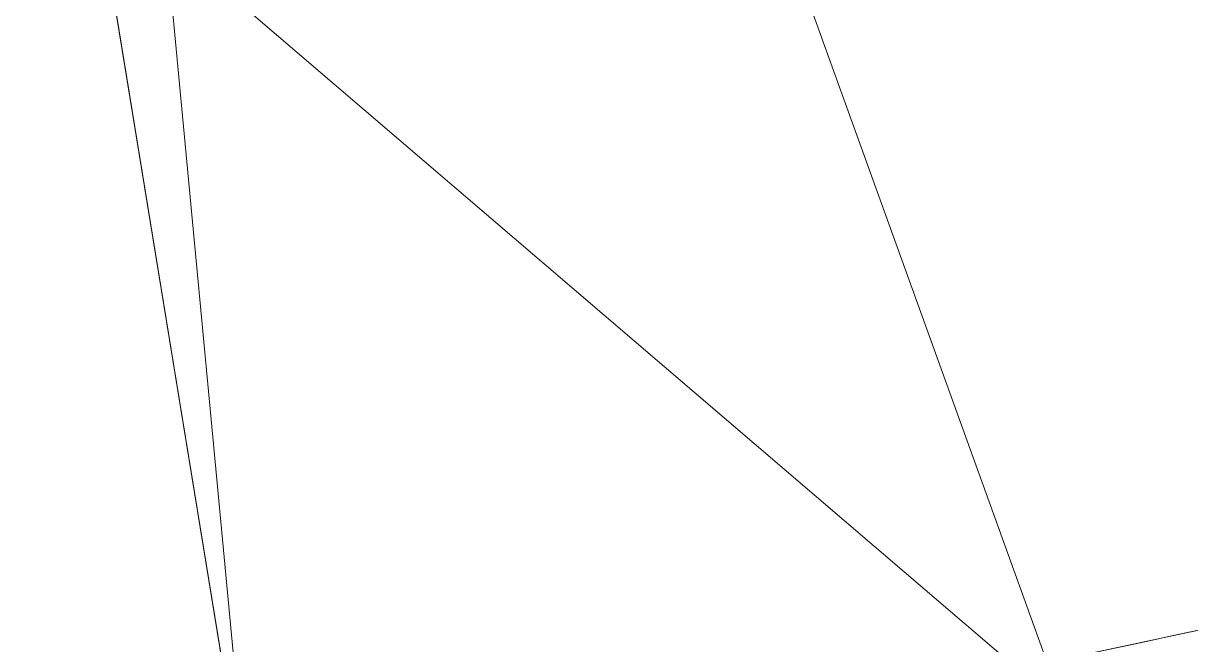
# Model space of a CAD drawing. Header units: millimetres. Extents: x 9475.8 to 9512, y -109.2 to -28.5.
# Drawn here: x 9488.52 to 9500.32, y -97.35 to -91.06 of the extents above; entities that cross this region are included whole.
import ezdxf

# ---------------------------------------------------------------- set-up
doc = ezdxf.new("R2010")
doc.units = ezdxf.units.MM
doc.layers.add('1', color=7, linetype='Continuous', true_color=0xffffff)

# ---------------------------------------------------------------- blocks, each defined once
blk = doc.blocks.new('130_11_0433_8001_000')
at = {"layer": '1', "color": 252, "linetype": 'Continuous', "lineweight": 18}
for points in [[(9505.49984, -96.110865, 28.5), (9505.49984, -37.034824, 28.5), (9492.890358, -68.960443, 28.5), (9492.890358, -71.039557, 28.5)], [(9493.000031, -70, -28.5), (9492.890358, -68.960443, -28.5), (9505.49984, -37.034824, -28.5), (9505.49984, -96.110865, -28.5)], [(9505.49984, -96.110865, -28.5), (9492.890358, -71.039557, -28.5), (9493.000031, -70, -28.5)], [(9492.890358, -71.039557, 28.5), (9492.045403, -72.938927, 28.5), (9505.49984, -96.110865, 28.5)], [(9505.49984, -96.110865, -28.5), (9492.045403, -72.938927, -28.5), (9492.890358, -71.039557, -28.5)], [(9505.49984, -96.110865, 28.5), (9492.045403, -72.938927, 28.5), (9490.50045, -74.330129, 28.5)], [(9490.50045, -74.330129, -28.5), (9492.045403, -72.938927, -28.5), (9505.49984, -96.110865, -28.5)], [(9490.50045, -74.330129, 28.5), (9488.52253, -74.972607, 28.5), (9490.814209, -99.246219, 28.5), (9498.865128, -97.5274, 28.5)], [(9498.865128, -97.5274, -28.5), (9490.814209, -99.246219, -28.5), (9488.52253, -74.972607, -28.5), (9490.50045, -74.330129, -28.5)], [(9498.865128, -97.5274, 28.5), (9505.49984, -96.110865, 28.5), (9490.50045, -74.330129, 28.5)], [(9490.50045, -74.330129, -28.5), (9505.49984, -96.110865, -28.5), (9498.865128, -97.5274, -28.5)], [(9489.239693, -89.597896, 28.5), (9490.814209, -99.246219, 28.5), (9488.52253, -74.972607, 28.5)], [(9488.52253, -74.972607, -28.5), (9490.814209, -99.246219, -28.5), (9489.239693, -89.597896, -28.5)], [(9489.239693, -89.597896, 26.000001), (9505.49984, -87.454356, 26.000001), (9505.49984, -96.507214, 26.000001), (9498.936653, -97.906873, 26.000001)], [(9498.936653, -97.906873, -26.000001), (9505.49984, -96.507214, -26.000001), (9505.49984, -87.454356, -26.000001), (9489.239693, -89.597896, -26.000001)], [(9498.936653, -97.906873, 26.000001), (9490.876198, -99.626109, 26.000001), (9489.239693, -89.597896, 26.000001)], [(9489.239693, -89.597896, -26.000001), (9490.876198, -99.626109, -26.000001), (9498.936653, -97.906873, -26.000001)], [(9490.814209, -99.246219, 28.5), (9489.239693, -89.597896, 28.5), (9489.239693, -89.597896, 26.000001), (9490.876198, -99.626109, 26.000001)], [(9490.876198, -99.626109, -26.000001), (9489.239693, -89.597896, -26.000001), (9489.239693, -89.597896, -28.5), (9490.814209, -99.246219, -28.5)], [(9505.671501, -97.757705, 28.730314), (9505.49984, -96.110865, 28.5), (9498.865128, -97.5274, 28.5)], [(9498.865128, -97.5274, -28.5), (9505.49984, -96.110865, -28.5), (9505.671501, -97.757705, -28.730314)], [(9498.936653, -97.906873, 26.000001), (9505.49984, -96.507214, 26.000001), (9505.710602, -98.527811, 25.649706)], [(9505.638123, -97.830713, -25.852283), (9505.49984, -96.507214, -26.000001), (9498.936653, -97.906873, -26.000001)]]:
    blk.add_3dface(points, dxfattribs=at)
blk = doc.blocks.new('KRONHTEIN_2_BODY')
at = {"layer": '1', "color": 252, "linetype": 'Continuous', "lineweight": 18}
for p, q in [((9490.814, -99.246, 28.5), (9489.24, -89.598, 28.5)), ((9490.876, -99.626, 26), (9489.24, -89.598, 26)), ((9489.24, -89.598, -28.5), (9490.814, -99.246, -28.5)), ((9490.876, -99.626, -26), (9489.24, -89.598, -26))]:
    blk.add_line(p, q, dxfattribs=at)
at = {"layer": '1', "color": 252, "linetype": 'Continuous', "lineweight": 18, "extrusion": (1.37189e-09, -6.42517e-09, 1)}
blk.add_open_spline([(9490.814, -99.246, 28.5), (9493.498, -98.673, 28.5), (9496.181, -98.1, 28.5), (9501.076, -97.055, 28.5), (9503.288, -96.583, 28.5), (9505.5, -96.111, 28.5)], degree=3, knots=[0, 0, 0, 0, 0.548177, 0.548177, 1, 1, 1, 1], dxfattribs=at)
at = {"layer": '1', "color": 252, "linetype": 'Continuous', "lineweight": 18}
for points, knots in [([(9505.5, -96.111, -28.5), (9503.288, -96.583, -28.5), (9501.076, -97.055, -28.5), (9496.181, -98.1, -28.5), (9493.498, -98.673, -28.5), (9490.814, -99.246, -28.5)], [0, 0, 0, 0, 0.451823, 0.451823, 1, 1, 1, 1]), ([(9490.876, -99.626, -26), (9493.563, -99.053, -26), (9496.25, -98.48, -26), (9501.125, -97.44, -26), (9503.312, -96.974, -26), (9505.5, -96.507, -26)], [0, 0, 0, 0, 0.551213, 0.551213, 1, 1, 1, 1])]:
    blk.add_open_spline(points, degree=3, knots=knots, dxfattribs=at)
at = {"layer": '1', "color": 252, "linetype": 'Continuous', "lineweight": 18, "extrusion": (-3.11221e-09, 1.45915e-08, 1)}
blk.add_open_spline([(9505.5, -96.507, 26), (9503.312, -96.974, 26), (9501.125, -97.44, 26), (9496.25, -98.48, 26), (9493.563, -99.053, 26), (9490.876, -99.626, 26)], degree=3, knots=[0, 0, 0, 0, 0.448787, 0.448787, 1, 1, 1, 1], dxfattribs=at)
at = {"layer": '1', "color": 252, "linetype": 'Continuous', "lineweight": 18}
blk.add_blockref('130_11_0433_8001_000', (0, 0), dxfattribs=at)

msp = doc.modelspace()

# ---------------------------------------------------------------- block references
at = {"layer": '1', "color": 172, "linetype": 'Continuous', "lineweight": 18}
msp.add_blockref('KRONHTEIN_2_BODY', (0, 0), dxfattribs=at)

doc.saveas('drawing.dxf')
